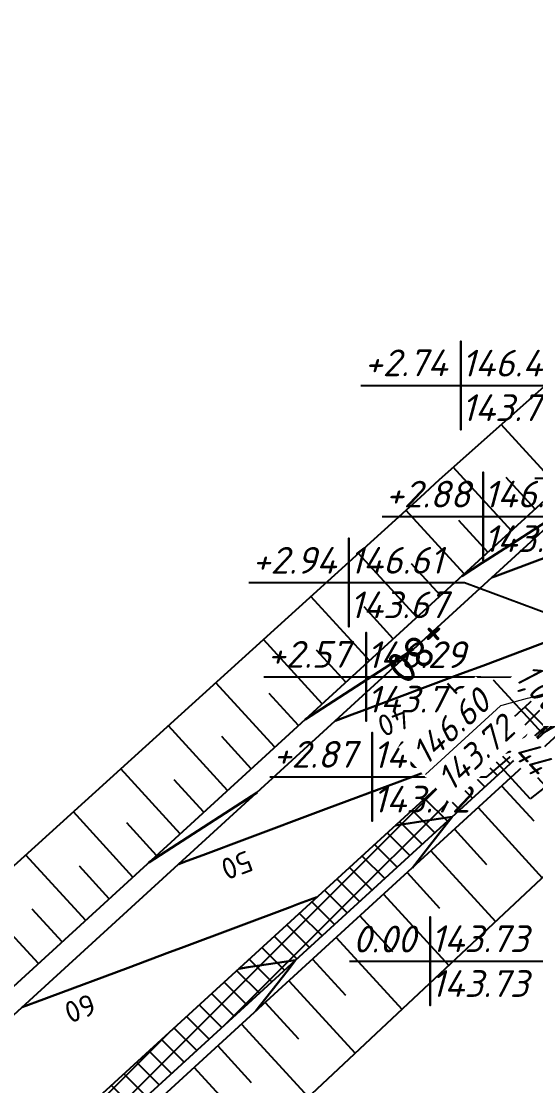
# Model space of a CAD drawing. Header units: metres. Extents: x 2306714 to 2308412, y 453204 to 454783.
# Drawn here: x 2307951.36 to 2307975.41, y 454376.43 to 454426.23 of the extents above; entities that cross this region are included whole.
import ezdxf
from ezdxf.enums import TextEntityAlignment as Align

# ---------------------------------------------------------------- set-up
doc = ezdxf.new("R2010")
doc.units = ezdxf.units.M
for name, color, linetype in [('АД_серый', 250, 'Continuous'), ('ВП АД', 7, 'Continuous'), ('ГП_ПЗМ', 7, 'Continuous'), ('ГП_ПЗМ @ 0.5 (1)', 7, 'Continuous'), ('ГП_Размеры проезд', 7, 'Continuous')]:
    doc.layers.add(name, color=color, linetype=linetype)
doc.layers.add('ГП_АД том 3.2.6', color=250, linetype='Continuous', lineweight=40)
doc.layers.add('ГП_ВП', color=1, linetype='Continuous', lineweight=40)
doc.styles.add('ASML', font='isocpeui.ttf')
doc.styles.add('Ck_rus', font='isocpeur.ttf', dxfattribs={"width": 0.8, "oblique": 15, "height": 2.5})
doc.styles.add('ISOCPEUR.ttf', font='isocpeur.ttf')
doc.styles.add('СПДС', font='isocpeur.ttf')
doc.styles.add('Шаг пикетажа', font='ISOCPEUR', dxfattribs={"height": 1.5})
doc.dimstyles.new('ASML', dxfattribs={"dimtxt": 2.299999999999999, "dimasz": 1.5, "dimexe": 0.5, "dimexo": 0.5, "dimgap": 0.5, "dimtad": 1, "dimzin": 0, "dimdsep": 46, "dimtxsty": 'ASML', "dimblk": 'OBLIQUE', "dimcen": 0.09, "dimdle": 0.5, "dimadec": 0, "dimazin": 0, "dimtfac": 1, "dimtofl": 0, "dimtmove": 0, "dimatfit": 3, "dimldrblk": 'NONE', "dimfxl": 1, "dimtolj": 1, "dimtzin": 0, "dimarcsym": 0})
doc.dimstyles.new('Ck_Линейный р-р', dxfattribs={"dimscale": 0, "dimtxt": 2.5, "dimasz": 1, "dimexe": 0.5, "dimexo": 0.5, "dimtad": 1, "dimzin": 1, "dimtxsty": 'Ck_rus', "dimblk": 'OBLIQUE', "dimcen": 0, "dimdle": 0.1, "dimadec": 0, "dimazin": 0, "dimtfac": 1, "dimtofl": 0, "dimtmove": 1, "dimatfit": 3, "dimfxl": 1, "dimarcsym": 0})

# ---------------------------------------------------------------- blocks, each defined once
blk = doc.blocks.new('АД 3.2.6')
at = {"layer": 'АД_серый'}
h = blk.add_hatch(dxfattribs=at)
h.set_pattern_fill('ANSI37', color=256, scale=0.25)
h.set_pattern_definition([(45, (-2306965.942214189, -453205.9558217908), (-0.5612660075668221, 0.5612660075668221), []), (135, (-2306965.942214189, -453205.9558217908), (-0.5612660075668221, -0.5612660075668221), [])])
edge = h.paths.add_edge_path()
edge.add_line((1053.931858262978, 1206.085364604951), (1054.025428426452, 1208.204838068981))
edge.add_line((1054.025428426452, 1208.204838068981), (1018.62202177057, 1175.791896252776))
edge.add_line((1018.62202177057, 1175.791896252776), (966.9920535609126, 1128.523022957379))
edge.add_line((966.9920535609126, 1128.523022957379), (878.4835366290062, 1047.490668736223))
edge.add_line((878.4835366290062, 1047.490668736223), (841.6049879081548, 1013.727187810931))
edge.add_line((841.6049879081548, 1013.727187810931), (814.3148618540725, 988.7422119260882))
edge.add_line((814.3148618540725, 988.7422119260882), (777.4363131327555, 954.9787310006212))
edge.add_line((777.4363131327555, 954.9787310006212), (740.5577644109726, 921.2152500751544))
edge.add_line((740.5577644109726, 921.2152500751544), (666.8006669683381, 853.688288224279))
edge.add_line((666.8006669683381, 853.688288224279), (629.9221182465553, 819.9248072987538))
edge.add_line((629.9221182465553, 819.9248072987538), (593.0435695252381, 786.1613263734034))
edge.add_line((593.0435695252381, 786.1613263734034), (556.1650208039209, 752.3978454478784))
edge.add_line((556.1650208039209, 752.3978454478784), (292.4177803383209, 510.9288822882226))
edge.add_line((292.4177803383209, 510.9288822882226), (59.0611517210491, 297.2834880872979))
edge.add_arc((479.2476420179009, -161.6700198940816), 622.2499571043782, 132.4750910232818, 141.1317967697561)
edge.add_line((-5.230899143964052, 228.8111605360173), (-27.95818131137639, 200.6129245422199))
edge.add_arc((-516.7190344384871, 594.5455753061105), 627.7500337613743, 312.4752306833454, 321.13179661119204, ccw=False)
edge.add_line((-92.81738088419661, 131.5364036892424), (-212.2346827834844, 22.20554245897802))
edge.add_line((-212.2346827834844, 22.20554245897802), (-211.2217755680904, 21.09918854956049))
edge.add_line((-211.2217755680904, 21.09918854956049), (-91.80447366833687, 130.4300497798249))
edge.add_arc((-516.7190344450063, 594.5455753099523), 629.2500337688797, 312.4752306950525, 321.1317966232948)
edge.add_line((-26.79029394825921, 199.6716280389228), (-4.063011780846863, 227.869864032662))
edge.add_arc((479.2476419592276, -161.6700198383187), 620.7499570236596, 132.4750910105345, 141.1317967585854, ccw=False)
edge.add_line((60.07405624445528, 296.1771317132516), (293.4460430885665, 509.8365623930585))
edge.add_line((293.4460430885665, 509.8365623930585), (557.1779512828215, 751.2914607239654))
edge.add_line((557.1779512828215, 751.2914607239654), (594.0565019296482, 785.0549395463312))
edge.add_line((594.0565019296482, 785.0549395463312), (630.9350525764748, 818.8184183685224))
edge.add_line((630.9350525764748, 818.8184183685224), (667.8136032237671, 852.5818971908302))
edge.add_line((667.8136032237671, 852.5818971908302), (741.5707045174204, 920.1088548353292))
edge.add_line((741.5707045174204, 920.1088548353292), (778.4492551647127, 953.8723336576367))
edge.add_line((778.4492551647127, 953.8723336576367), (815.3278058115393, 987.6358124798862))
edge.add_line((815.3278058115393, 987.6358124798862), (842.6179332900792, 1012.620786808373))
edge.add_line((842.6179332900792, 1012.620786808373), (879.4964839369057, 1046.384265630448))
edge.add_line((879.4964839369057, 1046.384265630448), (968.0050054900348, 1127.416614804009))
edge.add_line((968.0050054900348, 1127.416614804009), (1019.634976395406, 1174.685485154914))
edge.add_line((1019.634976395406, 1174.685485154914), (1053.931858262978, 1206.085364604951))
for p, q in [((1016.50225343788, 1182.664208660659, 144.4604645610183), (1013.806162739638, 1185.609017620619, 144.4604645610183)), ((1014.289545918349, 1180.638390789565, 144.4604645610183), (1011.564295674208, 1183.615060101088, 144.4604645610183)), ((1015.395899678114, 1181.651299725112, 144.4604645610183), (1014.040568257216, 1183.131669292983, 144.4604645610183)), ((1012.076838398818, 1178.612572918471, 144.4604645610183), (1009.353922749404, 1181.586686382827, 144.4604645610183)), ((1013.183192158583, 1179.625481854018, 144.4604645610183), (1011.819910908583, 1181.114526043471, 144.4604645610183)), ((1009.864130879287, 1176.586755047377, 144.4604645610183), (1007.131907368544, 1179.571038494643, 144.4604645610183)), ((1010.970484639052, 1177.599663982924, 144.4604645610183), (1009.606699849013, 1179.089272747573, 144.4604645610183)), ((1007.651423359755, 1174.560937176284, 144.4604645610183), (1004.909876728896, 1177.555398235854, 144.4604645610183)), ((1008.757777119521, 1175.573846111831, 144.4604645610183), (1007.389338398818, 1177.068536053237, 144.4604645610183)), ((1005.438715840224, 1172.535134563979, 144.4604645610183), (1002.687861348037, 1175.539757977065, 144.4604645610183)), ((1006.54506959999, 1173.548043499526, 144.4604645610183), (1005.171976948622, 1175.04781461769, 144.4604645610183)), ((1003.226008320693, 1170.509316692885, 144.4604645610183), (1000.465845967177, 1173.524117718276, 144.4604645610183)), ((1004.332362080458, 1171.522225628432, 144.4604645610183), (1002.954600239638, 1173.027077923354, 144.4604645610183)), ((1001.013300801162, 1168.483498821792, 144.4604645610183), (998.243830586318, 1171.508477459487, 144.4604645610183)), ((1002.119654560927, 1169.496407757338, 144.4604645610183), (1000.737238789443, 1171.006356487807, 144.4604645610183)), ((998.8005932816305, 1166.457680950698, 144.4604645610183), (996.0217999466694, 1169.492821941909, 144.4604645610183)), ((1014.934860225301, 1169.704741760914, 149.1817270848066), (1017.914230342489, 1166.450347229663, 149.1817270848066)), ((999.906947041396, 1167.470589886245, 144.4604645610183), (998.5198773392475, 1168.985619793471, 144.4604645610183)), ((1013.828414912801, 1168.691802307789, 149.1817270848066), (1015.324142451864, 1167.058135315601, 149.1817270848066)), ((996.5878857620991, 1164.431863079604, 144.4604645610183), (993.7997845658101, 1167.477181683119, 144.4604645610183)), ((1012.722091670614, 1167.678984924976, 149.1817270848066), (1015.725265498738, 1164.398711487476, 149.1817270848066)), ((997.6942395218648, 1165.444772015151, 144.4604645610183), (996.3025158890523, 1166.964883099135, 144.4604645610183)), ((1011.615768428426, 1166.666045471851, 149.1817270848066), (1013.123214717489, 1165.019439026538, 149.1817270848066)), ((994.3751782425678, 1162.40604520851, 144.4604645610183), (991.5777691849507, 1165.461541424331, 144.4604645610183)), ((1010.509445186238, 1165.653106018726, 149.1817270848066), (1013.536300654989, 1162.346953674976, 149.1817270848066)), ((995.4815320023336, 1163.418954144057, 144.4604645610183), (994.085154438857, 1164.944161663588, 144.4604645610183)), ((1009.402999873739, 1164.640166565601, 149.1817270848066), (1010.922409053426, 1162.980742737476, 149.1817270848066)), ((992.1624707230366, 1160.380242596206, 144.4604645610183), (989.3527020462789, 1163.449242840346, 144.4604645610183)), ((1008.296676631551, 1163.627349182789, 149.1817270848066), (1011.347213740926, 1160.295317932789, 149.1817270848066)), ((993.2688244828023, 1161.393151531752, 144.4604645610183), (991.8670453079975, 1162.924248943862, 144.4604645610183)), ((1007.190353389364, 1162.614409729664, 149.1817270848066), (1008.721481319051, 1160.941924378101, 149.1817270848066)), ((1006.084030147176, 1161.601470276538, 149.1817270848066), (1009.158248897176, 1158.243682190601, 149.1817270848066)), ((1004.977584834676, 1160.588652893726, 149.1817270848066), (1006.520675654988, 1158.903228089039, 149.1817270848066)), ((1003.871261592489, 1159.575713440601, 149.1817270848066), (1006.969161983114, 1156.191924378101, 149.1817270848066)), ((1002.764938350301, 1158.562773987476, 149.1817270848066), (1004.319747920614, 1156.864409729664, 149.1817270848066)), ((1001.658493037801, 1157.549834534351, 149.1817270848066), (1004.780197139363, 1154.140288635914, 149.1817270848066)), ((1000.552169795613, 1156.537017151539, 149.1817270848066), (1002.118942256551, 1154.825713440601, 149.1817270848066)), ((999.4458465534263, 1155.524077698413, 149.1817270848066), (1002.615036006551, 1152.062529846851, 149.1817270848066))]:
    blk.add_line(p, q, dxfattribs=at)
blk.add_lwpolyline([(1155.020204761531, 1308.125888277078), (1142.507708385121, 1296.670299031888), (1105.62386847008, 1262.912597472255), (1078.629203125369, 1242.73474896216), (1077.450736635364, 1241.853874240827), (1066.387172895483, 1231.724829006591), (1055.328801979311, 1221.590111851576), (1048.627692457288, 1214.099095085577), (1047.28825434763, 1212.601812691544), (1031.871969692409, 1195.379957320459), (736.8436032873578, 925.2720843949354), (717.749057760462, 911.0057983153964), (708.6652786293998, 904.2190330842858), (686.5381511491723, 883.9609426149399), (663.0865116859786, 857.7451161635108), (538.9969042004086, 744.1370447335066)], dxfattribs=at)
blk.add_lwpolyline([(59.0611517210491, 297.2834880872979), (1052.550286594312, 1206.854298704304), (1054.025428426452, 1208.204838068981), (1057.400937976781, 1204.51641885488), (1064.777384707704, 1211.26979094767), (1075.840948448051, 1221.398836182372), (1072.464701327029, 1225.086580126663), (1073.939843159169, 1226.437119491456), (1221.371130604297, 1361.415247290919, -0.009403919801116), (1277.722562960814, 1411.091410979978), (1417.195498859975, 1529.456610963389), (1424.532497577369, 1535.683233446325, 0.0012971240794286), (1432.437758919317, 1542.427474732685, 0.0012520193122327), (1440.286358835176, 1548.661001503293), (1441.584522673394, 1549.698225201922), (1441.619650802109, 1549.726312502695, -0.0098566273227282), (1446.517068812158, 1553.479917128919), (1448.068976201582, 1554.677655994485)], format="xyb", dxfattribs=at)
at = {"layer": 'АД_серый', "flags": 128}
blk.add_lwpolyline([(1344.156824226491, 1465.50419770315), (1278.693145704456, 1409.947746196005, 0.009403919801116), (1222.384035128168, 1360.308890916873), (1074.583919865545, 1224.99317454308), (1077.960209345445, 1221.305384331674), (1065.79028923111, 1210.163434573624), (1057.307330304291, 1202.397328182007), (1053.931858262978, 1206.085364604951), (60.07405624445528, 296.1771317132516, 0.0377899780869484), (-4.063011780846863, 227.869864032662), (-26.79029394825921, 199.6716280389228, -0.0377893671393395), (-91.80447366833687, 130.4300497798249), (-211.2217755680904, 21.09918854956049), (-212.2346826880239, 22.20554254652234)], format="xyb", dxfattribs=at)
at = {"layer": 'АД_серый', "linetype": 'Continuous', "flags": 128}
for points in [[(852.5438645971007, 1021.030644236132), (870.9831374976785, 1037.912386293988), (871.8755983058363, 1038.729462609568), (889.4224103977903, 1054.794128351845), (890.4595968700014, 1055.743705625529), (907.861683298368, 1071.675870409701), (926.30095619848, 1088.557612467557), (944.7402290990575, 1105.439354525355), (945.6326899072156, 1106.256430840993), (963.1795019991695, 1122.321096583211), (976.3479313692078, 1134.377213390893), (981.6187748992814, 1139.202838641067), (985.306629479397, 1142.579187052615), (1000.058047799859, 1156.084580698923), (1018.497320699971, 1172.96632275678), (1019.389781508595, 1173.783399072359), (1036.936593600549, 1189.848064814636), (1053.900825958699, 1205.379156872164), (1057.27665885305, 1201.691360158671), (1066.12792407209, 1209.794649115531), (1078.666629644576, 1221.274233714794), (1075.290382523089, 1224.961977659259), (1084.878703141119, 1233.740594164992), (1110.693685201928, 1257.375033046002)], [(864.131117682904, 1047.188458795193), (881.3799075456335, 1063.578642673965), (882.406028227415, 1064.540306682), (899.6224509892053, 1080.675264696765), (917.911354306154, 1097.721249625494), (936.1956975185313, 1114.772215380391), (937.0843466250226, 1115.593455070047), (954.5805098214186, 1131.71344263904), (967.760790053755, 1143.756615208811), (973.0363770532422, 1148.57705935114), (976.6862868634053, 1151.994853364827), (991.5206089229323, 1165.40969446837), (1010.037440849468, 1182.206721806025), (1010.916265148669, 1183.038692753005), (1028.694320096634, 1198.850780881126), (1043.95827308204, 1216.239022234105), (1045.270187274553, 1217.767848826363), (1051.860827373806, 1225.378046173369), (1062.553349664435, 1234.431475788064), (1063.312772088684, 1235.084358804219), (1064.830061244778, 1236.38738138933), (1074.549380281474, 1245.022913396708), (1102.886975456029, 1265.901999692258)], [(866.1358060059137, 1044.998815395636), (883.6826180978677, 1061.063481137913), (884.7198045700788, 1062.013058411598), (902.1218909984455, 1077.945223195769), (920.5611638985574, 1094.826965253625), (939.000436799135, 1111.708707311423), (939.892897607293, 1112.525783627061), (957.439709699247, 1128.590449369279), (970.6081390692852, 1140.646566176961), (975.878982599359, 1145.472191427136), (979.5668371794745, 1148.848539838684), (994.3182554999365, 1162.353933484992), (1012.757477754727, 1179.235730860673), (1013.649936112109, 1180.05280985363), (1031.196700010448, 1196.117528236354), (1046.612984665204, 1213.339383607497), (1047.95316034602, 1214.837341271108), (1054.653532296885, 1222.327682767354), (1064.974678485189, 1231.786752112093), (1065.712640783749, 1232.463075192121), (1067.187045044731, 1233.812939287047), (1076.775466952939, 1242.59144515713), (1104.948598787654, 1263.650168388092)], [(989.1780856098048, 1138.350545489869), (1003.196824547369, 1152.656216444389), (1021.438632298727, 1169.753642034949), (1022.325091910548, 1170.577273225295), (1039.702849408612, 1186.826590751763), (1053.034347529989, 1199.172759339039), (1057.622978782281, 1197.983110326924), (1061.582096047233, 1199.95098274987), (1068.904102911707, 1206.762336510292), (1079.125268935226, 1216.330610315956), (1082.402424172032, 1221.274233714794), (1081.281295772176, 1225.518828674976), (1087.268077873159, 1231.130772702512), (1112.973339421209, 1254.885055049439)]]:
    blk.add_lwpolyline(points, dxfattribs=at)
blk = doc.blocks.new('_Oblique')
at = {"color": 0, "linetype": 'ByBlock', "lineweight": -2}
blk.add_line((-0.5, -0.5), (0.5, 0.5), dxfattribs=at)
blk = doc.blocks.new('*D49')
at = {"layer": 'ГП_Размеры проезд', "color": 0, "lineweight": -2, "transparency": 16777216}
for p, q in [((2307980.696287369, 454397.4228041724), (2307977.453273265, 454394.4459231677)), ((2307981.374259796, 454396.684221025), (2307978.131245691, 454393.7073400203)), ((2307975.721149885, 454392.9026956957), (2307973.432144812, 454395.3963377749)), ((2307978.34922933, 454393.8395638201), (2307977.603633624, 454394.651815767)), ((2307977.976431477, 454394.2456897934), (2307975.721149885, 454392.9026956957))]:
    blk.add_line(p, q, dxfattribs=at)
at = {"layer": 'ГП_Размеры проезд', "color": 0, "lineweight": -2, "transparency": 16777216, "xscale": 0.5, "yscale": 0.5, "zscale": 0.5}
for p, rotation in [((2307977.637445264, 454394.6149813673), 132.5499573539879), ((2307978.31541769, 454393.8763982199), 312.549957353988)]:
    blk.add_blockref('_Oblique', p, dxfattribs=dict(at, rotation=rotation))
at = {"layer": 'ГП_Размеры проезд', "color": 0, "lineweight": 30, "transparency": 16777216, "insert": (2307975.497507344, 454394.9948077325), "char_height": 1.25, "attachment_point": 5, "rotation": 312.54995735398796, "style": 'Ck_rus', "bg_fill": 3, "box_fill_scale": 1.1, "bg_fill_color": 9, "bg_fill_true_color": 13158600, "bg_fill_transparency": 0}
blk.add_mtext('1,00', dxfattribs=at)
blk = doc.blocks.new('*D50')
at = {"layer": 'ГП_Размеры проезд', "color": 0, "lineweight": -2, "transparency": 16777216}
for p, q in [((2307981.374039739, 454396.6844610674), (2307978.12715351, 454393.7118094009)), ((2307983.019968681, 454394.8866910574), (2307979.773082453, 454391.9140393909)), ((2307978.277781934, 454393.9175059688), (2307979.991238139, 454392.0459791369)), ((2307979.134510037, 454392.981742553), (2307975.154172953, 454389.8504611157)), ((2307975.154172953, 454389.8504611157), (2307972.598308943, 454392.642109983))]:
    blk.add_line(p, q, dxfattribs=at)
at = {"layer": 'ГП_Размеры проезд', "color": 0, "lineweight": -2, "transparency": 16777216, "xscale": 0.5, "yscale": 0.5, "zscale": 0.5}
for p, rotation in [((2307978.311545566, 454393.8806275579), 132.4753249020353), ((2307979.957474508, 454392.0828575479), 312.4753249020353)]:
    blk.add_blockref('_Oblique', p, dxfattribs=dict(at, rotation=rotation))
at = {"layer": 'ГП_Размеры проезд', "color": 0, "lineweight": 30, "transparency": 16777216, "insert": (2307974.798201223, 454392.0903763342), "char_height": 1.25, "attachment_point": 5, "rotation": 312.4753249020353, "style": 'Ck_rus', "bg_fill": 3, "box_fill_scale": 1.1, "bg_fill_color": 9, "bg_fill_true_color": 13158600, "bg_fill_transparency": 0}
blk.add_mtext('2,44', dxfattribs=at)
blk = doc.blocks.new('BD_Cart_Mark')
at = {"color": 1, "linetype": 'ByBlock', "lineweight": -2, "transparency": 33554687, "style": 'СПДС'}
for tag, p in [('G_C_H_001', (-4.833333333333333, 0.8333333333333335)), ('G_C_H2_001', (-4.833333333333333, -3.333333333333333))]:
    blk.add_attdef(tag, p, '', height=2.5, dxfattribs=at)
at = {"color": 26, "linetype": 'ByBlock', "lineweight": -2, "transparency": 33554687, "style": 'СПДС'}
blk.add_attdef('G_C_Red_001', (0.5833333333333334, 0.8333333333333335), '', height=2.5, dxfattribs=at)
at = {"color": 176, "linetype": 'ByBlock', "lineweight": -2, "transparency": 33554687, "style": 'СПДС'}
blk.add_attdef('G_C_Black_001', (0.5833333333333334, -3.333333333333333), '', height=2.5, dxfattribs=at)
at = {"color": 214, "linetype": 'ByBlock', "lineweight": -2, "transparency": 33554687, "style": 'СПДС'}
blk.add_attdef('G_C_Dop_001', (0.5833333333333334, -7.5), '', height=2.5, dxfattribs=at)
blk = doc.blocks.new('площ ноп 5этап')
at = {"layer": 'ГП_ПЗМ', "flags": 128}
for points in [[(38.71102104242891, 53.79344477085396), (43.38166498159989, 53.79344477085396), (43.38166498159989, 55.86844477086561), (43.38166498159989, 51.71844477084232), (43.38166498159989, 53.79344477085396), (48.82598316343501, 53.79344477085396), (61.78069824213162, 50.82167374627897)], [(46.84243260277435, 49.45544978481485), (51.56042502680794, 49.45544978481485), (51.56042502680794, 51.53044978482649), (51.56042502680794, 47.3804497848032), (51.56042502680794, 49.45544978481485), (56.92425078433007, 49.45544978481485), (57.49888380570337, 45.54376152827171)], [(39.70482767000794, 47.66554458410246), (44.42376706376672, 47.66554458410246), (44.42376706376672, 49.7405445841141), (44.42376706376672, 45.59054458409081), (44.42376706376672, 47.66554458410246), (49.78759282128885, 47.66554458410246), (53.02925786888227, 41.45425089891069)], [(33.47034592693672, 44.56927380594424), (38.1409898661077, 44.56927380594424), (38.1409898661077, 46.64427380595589), (38.1409898661077, 42.4942738059326), (38.1409898661077, 44.56927380594424), (43.56068683601916, 44.56927380594424), (53.60754487942904, 40.82167323876638)], [(34.17682216549292, 40.1543006056454), (38.95163277164101, 40.1543006056454), (38.95163277164101, 42.22930060565704), (38.95163277164101, 38.07930060563376), (38.95163277164101, 40.1543006056454), (44.31545852916315, 40.1543006056454), (50.85808184510097, 40.14413555897772)], [(34.45505538443104, 35.47415455314331), (39.22986599057913, 35.47415455314331), (39.22986599057913, 37.54915455315495), (39.22986599057913, 33.39915455313167), (39.22986599057913, 35.47415455314331), (44.59369174810126, 35.47415455314331), (50.85808234568685, 40.82167363655753)], [(38.17447145469487, 26.84792780847056), (41.94265327276662, 26.84792780847056), (41.94265327276662, 28.9229278084822), (41.94265327276662, 24.77292780845892), (41.94265327276662, 26.84792780847056), (47.30553206056356, 26.84792780847056), (48.02892444934696, 37.55401045666076)]]:
    blk.add_lwpolyline(points, dxfattribs=at)
at = {"layer": 'ГП_ПЗМ @ 0.5 (1)'}
ref = blk.add_blockref('BD_Cart_Mark', (43.38166498159989, 53.79344477079576), dxfattribs=dict(at, xscale=0.5, yscale=0.5, zscale=0.5))
ref.add_attrib('G_C_Red_001', '146.44', (43.41859679962649, 54.21011143748183), dxfattribs={"layer": '0', "color": 26, "linetype": 'ByBlock', "lineweight": -2, "transparency": 33554687, "height": 1.25, "style": 'ASML'})
ref.add_attrib('G_C_Black_001', '143.70', (43.41859679962649, 52.12677810410969), dxfattribs={"layer": '0', "color": 176, "linetype": 'ByBlock', "lineweight": -2, "transparency": 33554687, "height": 1.25, "style": 'ASML'})
ref.add_attrib('G_C_H_001', '+2.74', (38.87030134539148, 54.22620992233031), dxfattribs={"layer": '0', "color": 5, "linetype": 'ByBlock', "lineweight": -2, "transparency": 33554687, "height": 1.25, "style": 'ASML'})
ref = blk.add_blockref('BD_Cart_Mark', (44.42376706376672, 47.66554458410246), dxfattribs=dict(at, xscale=0.5, yscale=0.5, zscale=0.5))
ref.add_attrib('G_C_Red_001', '146.58', (44.46069888179331, 48.08221125078853), dxfattribs={"layer": '0', "color": 26, "linetype": 'ByBlock', "lineweight": -2, "transparency": 33554687, "height": 1.25, "style": 'ASML'})
ref.add_attrib('G_C_Black_001', '143.70', (44.46069888179331, 45.99887791741639), dxfattribs={"layer": '0', "color": 176, "linetype": 'ByBlock', "lineweight": -2, "transparency": 33554687, "height": 1.25, "style": 'ASML'})
ref.add_attrib('G_C_H_001', '+2.88', (39.86410797301285, 48.08221125078853), dxfattribs={"layer": '0', "color": 5, "linetype": 'ByBlock', "lineweight": -2, "transparency": 33554687, "height": 1.25, "style": 'ASML'})
ref = blk.add_blockref('BD_Cart_Mark', (38.1409898661077, 44.56927380594424), dxfattribs=dict(at, xscale=0.5, yscale=0.5, zscale=0.5))
ref.add_attrib('G_C_Red_001', '146.61', (38.1779216841343, 44.98594047263032), dxfattribs={"layer": '0', "color": 26, "linetype": 'ByBlock', "lineweight": -2, "transparency": 33554687, "height": 1.25, "style": 'ASML'})
ref.add_attrib('G_C_Black_001', '143.67', (38.1779216841343, 42.90260713925817), dxfattribs={"layer": '0', "color": 176, "linetype": 'ByBlock', "lineweight": -2, "transparency": 33554687, "height": 1.25, "style": 'ASML'})
ref.add_attrib('G_C_H_001', '+2.94', (33.62962622989929, 44.98594047263032), dxfattribs={"layer": '0', "color": 5, "linetype": 'ByBlock', "lineweight": -2, "transparency": 33554687, "height": 1.25, "style": 'ASML'})
ref = blk.add_blockref('BD_Cart_Mark', (38.95163277164101, 40.1543006056454), dxfattribs=dict(at, xscale=0.5, yscale=0.5, zscale=0.5))
ref.add_attrib('G_C_Red_001', '146.29', (38.98856458966761, 40.57096727233147), dxfattribs={"layer": '0', "color": 26, "linetype": 'ByBlock', "lineweight": -2, "transparency": 33554687, "height": 1.25, "style": 'ASML'})
ref.add_attrib('G_C_Black_001', '143.72', (38.98856458966761, 38.48763393895934), dxfattribs={"layer": '0', "color": 176, "linetype": 'ByBlock', "lineweight": -2, "transparency": 33554687, "height": 1.25, "style": 'ASML'})
ref.add_attrib('G_C_H_001', '+2.57', (34.33610246876593, 40.58706575717995), dxfattribs={"layer": '0', "color": 5, "linetype": 'ByBlock', "lineweight": -2, "transparency": 33554687, "height": 1.25, "style": 'ASML'})
ref = blk.add_blockref('BD_Cart_Mark', (39.22986599057913, 35.47415455314331), dxfattribs=dict(at, xscale=0.5, yscale=0.5, zscale=0.5))
ref.add_attrib('G_C_Red_001', '146.59', (39.26679780860573, 35.89082121982938), dxfattribs={"layer": '0', "color": 26, "linetype": 'ByBlock', "lineweight": -2, "transparency": 33554687, "height": 1.25, "style": 'ASML'})
ref.add_attrib('G_C_Black_001', '143.72', (39.26679780860573, 33.80748788645724), dxfattribs={"layer": '0', "color": 176, "linetype": 'ByBlock', "lineweight": -2, "transparency": 33554687, "height": 1.25, "style": 'ASML'})
ref.add_attrib('G_C_H_001', '+2.87', (34.61433568770404, 35.90691970467786), dxfattribs={"layer": '0', "color": 5, "linetype": 'ByBlock', "lineweight": -2, "transparency": 33554687, "height": 1.25, "style": 'ASML'})
ref = blk.add_blockref('BD_Cart_Mark', (41.94265327276662, 26.84792780847056), dxfattribs=dict(at, xscale=0.5, yscale=0.5, zscale=0.5))
ref.add_attrib('G_C_Red_001', '143.73', (41.97958509079321, 27.28069296000511), dxfattribs={"layer": '0', "color": 26, "linetype": 'ByBlock', "lineweight": -2, "transparency": 33554687, "height": 1.25, "style": 'ASML'})
ref.add_attrib('G_C_Black_001', '143.73', (41.97958509079321, 25.18126114178449), dxfattribs={"layer": '0', "color": 176, "linetype": 'ByBlock', "lineweight": -2, "transparency": 33554687, "height": 1.25, "style": 'ASML'})
ref.add_attrib('G_C_H_001', '0.00', (38.33375175777032, 27.26459447515663), dxfattribs={"layer": '0', "color": 3, "linetype": 'ByBlock', "lineweight": -2, "transparency": 33554687, "height": 1.25, "style": 'ASML'})

msp = doc.modelspace()

# ---------------------------------------------------------------- linework, layer by layer
at = {"layer": 'ВП АД', "color": 5, "linetype": 'Continuous', "lineweight": 30}
msp.add_line((2307971.292041406, 454395.2531180006), (2307971.967311088, 454394.5155470846), dxfattribs=at)
at = {"layer": 'ВП АД', "color": 5, "linetype": 'Continuous', "lineweight": 30, "flags": 128}
for points, elevation in [([(2307987.141266923, 454405.3572252761), (2307986.502534012, 454405.118150569), (2307985.888703446, 454404.8883837233), (2307981.943635087, 454403.4116686355), (2307980.252198319, 454402.7785509597), (2307974.742158036, 454400.7160204421), (2307974.718720536, 454400.7072618972), (2307974.615723709, 454400.6686876785), (2307973.496491532, 454400.249742366), (2307973.363160233, 454400.1998461257)], 146.3000030517578), ([(2307977.022614579, 454403.5503099929), (2307973.962586503, 454401.5675524245), (2307973.950379472, 454401.5596483718), (2307973.942444901, 454401.5545214187), (2307973.156830887, 454401.0454882156), (2307972.912751298, 454400.8873156082), (2307971.955781083, 454400.2672289383)], 146.3999938964843), ([(2307979.821900468, 454398.6561144363), (2307978.63134871, 454398.2104662429), (2307978.63134871, 454398.2104662429), (2307977.443238358, 454397.7657640945), (2307977.438447098, 454397.7639635573), (2307977.10110579, 454397.6376818191), (2307976.197541337, 454397.2994555008), (2307972.932831864, 454396.0774096023), (2307971.994355302, 454395.7261217605), (2307967.296326737, 454393.9675768386), (2307966.831635575, 454393.7936266433), (2307966.043793778, 454393.4987352859)], 146.3999938964843), ([(2307969.703309159, 454396.8492296706), (2307968.348145585, 454395.9711473952), (2307964.636475663, 454393.566148616)], 146.5), ([(2307972.502534012, 454391.9550035965), (2307972.168610672, 454391.8300035964), (2307971.249970536, 454391.4861620437), (2307969.051240067, 454390.6631334793), (2307965.613465409, 454389.3762987624), (2307961.794434647, 454387.9467638503), (2307959.976960282, 454387.2664659988), (2307958.989106278, 454386.8966845046), (2307958.724427323, 454386.797624446)], 146.5), ([(2307962.384034257, 454390.1481493484), (2307958.388856034, 454387.5594652663), (2307957.317170243, 454386.8650682937)], 146.6000061035156), ([(2307969.64444075, 454386.6267260085), (2307970.444123368, 454387.6506212722), (2307971.502595048, 454389.0058458816), (2307970.443787675, 454388.8460558425), (2307968.842835526, 454388.6044481765)], 146.6999969482422), ([(2307965.183167557, 454385.2538927565), (2307964.326081376, 454384.9330614578), (2307963.930604081, 454384.7850206862), (2307958.851319413, 454382.8837755691), (2307958.294098954, 454382.6751879226), (2307956.35577498, 454381.9496325027), (2307952.657593827, 454380.5653551589), (2307952.413056473, 454380.4738024245), (2307951.405060868, 454380.0964830886)], 146.6000061035156), ([(2307962.325074296, 454379.9256151687), (2307963.783875565, 454381.7933825027), (2307964.183228592, 454382.3047350417), (2307961.965119462, 454381.9699877273), (2307961.523469071, 454381.9033373367)], 146.8000030517578)]:
    msp.add_lwpolyline(points, dxfattribs=dict(at, elevation=elevation))

# ---------------------------------------------------------------- block references
msp.add_blockref('площ ноп 5этап', (2307928.527439063, 454355.4009260598))
at = {"layer": 'ГП_АД том 3.2.6'}
msp.add_blockref('АД 3.2.6', (2306959.993951246, 453221.759960641), dxfattribs=at)

# ---------------------------------------------------------------- texts
at = {"layer": 'ВП АД', "color": 5, "linetype": 'Continuous', "lineweight": 30, "style": 'Шаг пикетажа'}
msp.add_text('+80', height=1.5, rotation=222.4750936458114, dxfattribs=at).set_placement((2307969.43504978, 454397.2814380196), align=Align.CENTER)
at = {"layer": 'ВП АД', "color": 5, "linetype": 'Continuous', "lineweight": 30, "style": 'ISOCPEUR.ttf'}
for s, rotation, p in [('40', 200.5216498797182, (2307968.760154898, 454393.4477500948, 146.3999938964843)), ('50', 200.5213493513946, (2307961.434253435, 454386.744186415, 146.5)), ('60', 200.5215269363131, (2307954.108379457, 454380.0406436586, 146.6000061035156))]:
    msp.add_text(s, height=1, rotation=rotation, dxfattribs=at).set_placement(p, align=Align.MIDDLE_CENTER)

# ---------------------------------------------------------------- next in the draw order: dimensions: what is measured, and where the dimension line sits
at = {"layer": 'ГП_Размеры проезд', "lineweight": 30}
dim = msp.add_linear_dim(base=(2307977.637445264, 454394.6149813673), p1=(2307981.558431794, 454396.8532792244), p2=(2307980.880459368, 454397.5918623718), angle=132.549957317028, dimstyle='Ck_Линейный р-р', override={"dimgap": 1, "dimtfill": 1}, dxfattribs=at)
dim.commit()
dim.dimension.update_dxf_attribs({"geometry": '*D49', "text_midpoint": (2307975.383033487, 454393.2710396936), "dimtype": 161})

# ---------------------------------------------------------------- next in the draw order: dimensions: what is measured, and where the dimension line sits
dim = msp.add_linear_dim(base=(2307979.957474508, 454392.0828575479), p1=(2307981.558431794, 454396.8532792244), p2=(2307983.204360736, 454395.0555092145), angle=312.4753249020353, dimstyle='Ck_Линейный р-р', override={"dimgap": 1, "dimtfill": 1}, dxfattribs=at)
dim.commit()
dim.dimension.update_dxf_attribs({"geometry": '*D50', "text_midpoint": (2307974.81653664, 454390.2192452252), "dimtype": 161})

# ---------------------------------------------------------------- next in the draw order: texts
at = {"layer": 'ГП_ВП', "color": 1, "linetype": 'Continuous', "lineweight": 20, "insert": (2307971.439960787, 454393.2201662893), "char_height": 1.149999999999999, "width": 4.176120454545454, "attachment_point": 5, "rotation": 42.47509608737515, "style": 'ASML', "bg_fill": 3, "box_fill_scale": 1.326086956521739, "bg_fill_color": 9, "bg_fill_true_color": 13158600, "bg_fill_transparency": 0}
msp.add_mtext('146.60', dxfattribs=at)

# ---------------------------------------------------------------- next in the draw order: texts
at = {"layer": 'ГП_ВП', "color": 7, "linetype": 'Continuous', "lineweight": 20, "insert": (2307970.674795125, 454390.9943556758), "char_height": 1.149999999999999, "width": 4.217476893939394, "attachment_point": 1, "rotation": 42.47509608737515, "style": 'ASML', "bg_fill": 3, "box_fill_scale": 1.326086956521739, "bg_fill_color": 9, "bg_fill_true_color": 13158600, "bg_fill_transparency": 0}
msp.add_mtext('143.72', dxfattribs=at)

# ---------------------------------------------------------------- next in the draw order: linework, layer by layer
at = {"layer": 'ГП_ВП', "color": 0, "linetype": 'Continuous', "lineweight": 20}
msp.add_line((2307970.262209091, 454390.9894655151), (2307973.765670942, 454394.196996506), dxfattribs=at)

# ---------------------------------------------------------------- next in the draw order: leaders
at = {"layer": 'ГП_ВП', "color": 7, "linetype": 'Continuous', "lineweight": 20}
msp.add_leader([(2307979.722965108, 454395.8539803088, 146.5964684681967), (2307973.765670942, 454394.196996506, 146.5964684681967), (2307970.262209091, 454390.9894655151, 146.5964684681967)], dimstyle='ASML', override={"dimscale": 1, "dimasz": 2.5, "dimclrd": 7, "dimldrblk": 'None', "dimlwd": 20}, dxfattribs=at)

doc.saveas('drawing.dxf')
